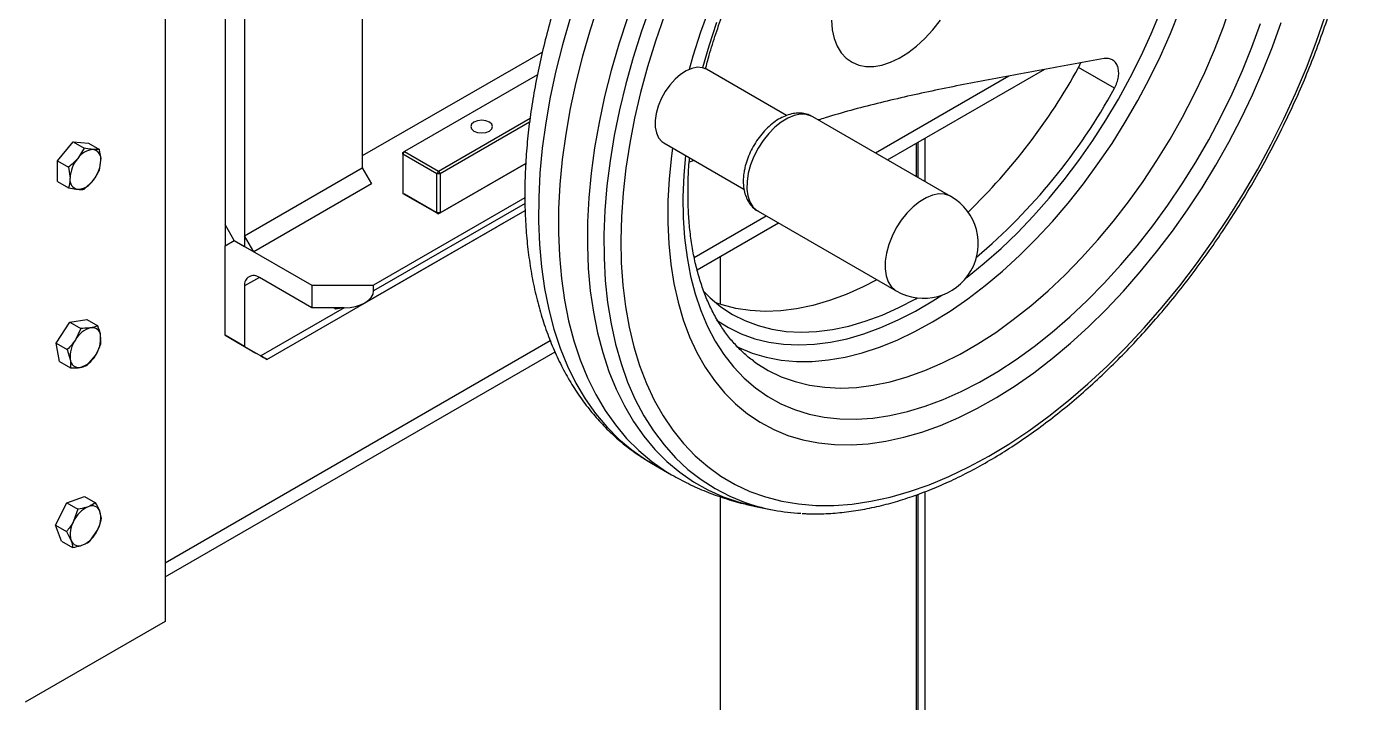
# Model space of a CAD drawing. Header units: metres. Extents: x 0 to 21025, y 0 to 14850.
# Drawn here: x 11500.9 to 11807.1, y 4099.7 to 4254.5 of the extents above; entities that cross this region are included whole.
import ezdxf

# ---------------------------------------------------------------- set-up
doc = ezdxf.new("R2010")
doc.units = ezdxf.units.M
doc.header["$LTSCALE"] = 25
doc.layers.add('SL4', color=4, linetype='Continuous')

msp = doc.modelspace()

# ---------------------------------------------------------------- linework, layer by layer
at = {"layer": 'SL4'}
for p, q in [((11532.548, 4317.441), (11532.548, 4118.205)), ((11546.29, 4286.382), (11546.29, 4209.219)), ((11550.78, 4286.239), (11550.78, 4204.177)), ((11577.721, 4277.361), (11577.721, 4222.179)), ((11618.936, 4248.706), (11577.721, 4224.914)), ((11674.862, 4234.154), (11656.505, 4244.751)), ((11697.987, 4223.98), (11733.949, 4244.74)), ((11742.108, 4246.208), (11741.681, 4245.141)), ((11749.9, 4240.396), (11741.681, 4245.141)), ((11617.785, 4243.472), (11587.373, 4225.915)), ((11695.196, 4225.591), (11725.723, 4243.213)), ((11595.151, 4221.425), (11616.136, 4233.539)), ((11616.007, 4232.648), (11595.505, 4220.813)), ((11712.468, 4215.62), (11680.825, 4233.887)), ((11706.601, 4219.007), (11706.601, 4228.953)), ((11507.967, 4223.758), (11511.503, 4228.156)), ((11511.503, 4228.156), (11514.016, 4226.706)), ((11511.503, 4228.156), (11515.038, 4227.84)), ((11514.016, 4226.706), (11512.564, 4224.325)), ((11515.038, 4227.84), (11517.551, 4226.39)), ((11587.02, 4225.303), (11587.373, 4225.915)), ((11587.02, 4225.711), (11587.373, 4225.915)), ((11587.02, 4225.303), (11587.02, 4225.711)), ((11587.373, 4225.915), (11595.151, 4221.425)), ((11646.755, 4227.863), (11665.085, 4217.282)), ((11704.534, 4227.759), (11704.534, 4220.2)), ((11704.888, 4227.963), (11704.888, 4219.996)), ((11507.967, 4223.758), (11510.48, 4222.308)), ((11507.967, 4219.044), (11507.967, 4223.758)), ((11517.551, 4221.676), (11517.867, 4223.85)), ((11594.798, 4220.813), (11587.02, 4225.303)), ((11587.02, 4225.303), (11587.02, 4216.321)), ((11615.148, 4223.17), (11595.151, 4211.627)), ((11595.505, 4211.831), (11615.148, 4223.17)), ((11653.675, 4223.869), (11652.562, 4223.493)), ((11510.48, 4222.308), (11510.796, 4219.768)), ((11550.78, 4206.626), (11577.721, 4222.179)), ((11577.721, 4222.179), (11579.842, 4218.505)), ((11595.151, 4221.425), (11594.798, 4220.813)), ((11595.505, 4220.813), (11594.798, 4220.813)), ((11594.798, 4211.831), (11594.798, 4220.813)), ((11595.151, 4221.425), (11595.505, 4220.813)), ((11595.505, 4220.813), (11595.505, 4211.831)), ((11507.967, 4219.044), (11510.48, 4217.594)), ((11514.016, 4217.277), (11516.099, 4219.294)), ((11579.842, 4218.505), (11552.902, 4202.952)), ((11614.93, 4215.289), (11580.302, 4195.298)), ((11614.962, 4214.007), (11580.302, 4193.998)), ((11587.02, 4216.321), (11594.798, 4211.831)), ((11587.373, 4216.117), (11587.02, 4216.321)), ((11595.151, 4211.627), (11587.373, 4216.117)), ((11578.331, 4191.251), (11615.002, 4212.421)), ((11595.505, 4211.831), (11594.798, 4211.831)), ((11594.798, 4211.831), (11595.151, 4211.627)), ((11595.505, 4211.831), (11595.151, 4211.627)), ((11608.758, 4208.812), (11615.002, 4212.417)), ((11653.719, 4201.646), (11670.194, 4211.157)), ((11668.326, 4212.236), (11699.969, 4193.968)), ((11548.411, 4205.544), (11546.29, 4209.219)), ((11546.311, 4209.182), (11546.311, 4204.332)), ((11548.411, 4205.544), (11546.311, 4209.182)), ((11555.881, 4178.286), (11608.124, 4208.446)), ((11654.372, 4198.801), (11672.985, 4209.546)), ((11546.29, 4204.319), (11548.411, 4205.544)), ((11546.29, 4183.824), (11546.29, 4204.319)), ((11546.311, 4204.332), (11548.411, 4205.544)), ((11548.411, 4205.544), (11550.78, 4204.177)), ((11548.411, 4205.544), (11566.16, 4195.298)), ((11552.902, 4202.952), (11550.78, 4206.626)), ((11550.78, 4206.626), (11550.78, 4204.177)), ((11550.78, 4204.177), (11552.902, 4202.952)), ((11659.633, 4201.838), (11659.633, 4190.921)), ((11554.148, 4197.047), (11550.78, 4195.103)), ((11550.78, 4195.103), (11550.78, 4181.232)), ((11566.16, 4190.113), (11554.148, 4197.048)), ((11566.16, 4195.298), (11580.302, 4195.298)), ((11566.16, 4195.298), (11566.16, 4190.113)), ((11580.302, 4193.998), (11580.302, 4195.298)), ((11573.58, 4190.113), (11554.487, 4179.091)), ((11573.574, 4190.113), (11566.16, 4190.113)), ((11571.301, 4190.113), (11571.673, 4189.899)), ((11571.668, 4190.113), (11571.673, 4189.899)), ((11571.673, 4189.899), (11572.877, 4190.113)), ((11507.667, 4182.013), (11510.794, 4186.849)), ((11510.794, 4186.849), (11514.63, 4187.451)), ((11510.794, 4186.849), (11513.307, 4185.398)), ((11514.63, 4187.451), (11517.143, 4186)), ((11513.307, 4185.398), (11512.059, 4182.798)), ((11517.852, 4181.767), (11517.813, 4183.701)), ((11550.78, 4181.232), (11546.29, 4183.824)), ((11546.29, 4183.824), (11553.361, 4179.741)), ((11507.667, 4182.013), (11510.179, 4180.562)), ((11508.376, 4177.779), (11507.667, 4182.013)), ((11510.179, 4180.562), (11510.85, 4178.263)), ((11532.548, 4131.696), (11620.736, 4182.606)), ((11532.548, 4128.474), (11621.838, 4180.02)), ((11550.78, 4181.232), (11554.487, 4179.091)), ((11554.487, 4179.091), (11553.361, 4179.741)), ((11508.376, 4177.779), (11510.888, 4176.329)), ((11514.724, 4176.931), (11516.604, 4179.167)), ((11643.934, 4154.512), (11648.497, 4151.877)), ((11510.107, 4145.412), (11514.127, 4146.914)), ((11514.127, 4146.914), (11516.64, 4145.464)), ((11659.633, 4146.845), (11659.633, 3336.704)), ((11704.534, 4147.229), (11704.534, 3310.783)), ((11704.888, 4147.355), (11704.888, 3856.967)), ((11706.601, 3857.956), (11706.601, 4148.025)), ((11507.482, 4140.286), (11510.107, 4145.412)), ((11510.107, 4145.412), (11512.619, 4143.962)), ((11512.619, 4143.962), (11511.623, 4141.216)), ((11518.036, 4141.84), (11517.654, 4143.47)), ((11667.762, 4144.607), (11671.198, 4143.907)), ((11507.482, 4140.286), (11509.995, 4138.835)), ((11508.879, 4136.662), (11507.482, 4140.286)), ((11509.995, 4138.835), (11511.009, 4136.841)), ((11515.412, 4136.714), (11517.04, 4139.095)), ((11508.879, 4136.662), (11511.391, 4135.211)), ((11532.548, 4118.205), (11500.56, 4099.739))]:
    msp.add_line(p, q, dxfattribs=at)
at = {"layer": 'SL4', "flags": 128}
for points in [[(11631.844, 4259.877), (11629.862, 4253.804), (11628.11, 4247.749), (11626.593, 4241.73), (11625.316, 4235.762), (11624.281, 4229.863), (11623.492, 4224.051), (11622.951, 4218.34), (11622.659, 4212.748), (11622.618, 4207.29), (11622.827, 4201.982), (11623.287, 4196.839), (11623.995, 4191.876), (11624.949, 4187.105), (11626.148, 4182.542), (11627.586, 4178.199), (11629.262, 4174.088), (11631.169, 4170.221), (11633.302, 4166.609), (11635.656, 4163.262), (11638.223, 4160.189), (11640.996, 4157.4), (11643.968, 4154.902), (11647.129, 4152.702), (11648.518, 4151.865)], [(11643.782, 4259.468), (11641.644, 4253.45), (11639.732, 4247.437), (11638.051, 4241.445), (11636.605, 4235.493), (11635.4, 4229.597), (11634.438, 4223.774), (11633.722, 4218.042), (11633.255, 4212.416), (11633.037, 4206.913), (11633.069, 4201.549), (11633.352, 4196.338), (11633.884, 4191.298), (11634.664, 4186.44), (11635.689, 4181.781), (11636.957, 4177.333), (11638.464, 4173.109), (11640.206, 4169.121), (11642.177, 4165.38), (11644.372, 4161.899), (11646.785, 4158.685), (11649.408, 4155.75), (11652.234, 4153.1), (11655.256, 4150.745), (11658.463, 4148.69), (11661.848, 4146.942), (11665.399, 4145.506), (11666.037, 4145.287)], [(11667.342, 4177.875), (11667.82, 4177.534), (11670.644, 4175.777), (11673.643, 4174.328), (11676.807, 4173.195), (11680.123, 4172.38), (11683.579, 4171.888), (11687.161, 4171.72), (11690.855, 4171.876), (11694.649, 4172.356), (11698.526, 4173.159), (11702.473, 4174.281), (11706.474, 4175.718), (11710.514, 4177.464), (11714.578, 4179.513), (11718.65, 4181.857), (11722.715, 4184.487), (11726.756, 4187.393), (11730.759, 4190.564), (11734.709, 4193.988), (11738.59, 4197.651), (11742.388, 4201.54), (11746.087, 4205.641), (11749.675, 4209.936), (11753.136, 4214.41), (11756.459, 4219.046), (11759.63, 4223.827), (11762.638, 4228.733), (11765.47, 4233.746), (11768.116, 4238.848), (11770.566, 4244.018), (11772.811, 4249.237), (11774.841, 4254.485), (11776.65, 4259.742)], [(11625.299, 4256.439), (11623.547, 4250.384), (11622.03, 4244.364), (11620.752, 4238.396), (11619.717, 4232.498), (11618.928, 4226.685), (11618.387, 4220.975), (11618.096, 4215.383), (11618.054, 4209.925), (11618.264, 4204.617), (11618.723, 4199.474), (11619.431, 4194.51), (11620.386, 4189.74), (11621.584, 4185.177), (11623.023, 4180.834), (11624.698, 4176.723), (11626.605, 4172.855), (11628.739, 4169.243), (11631.092, 4165.896), (11633.659, 4162.824), (11636.432, 4160.034), (11639.404, 4157.536), (11642.566, 4155.337), (11643.934, 4154.512)], [(11638.391, 4256.499), (11636.426, 4250.479), (11634.69, 4244.477), (11633.186, 4238.509), (11631.919, 4232.594), (11630.894, 4226.747), (11630.111, 4220.985), (11629.575, 4215.324), (11629.286, 4209.781), (11629.245, 4204.371), (11629.453, 4199.109), (11629.908, 4194.011), (11630.61, 4189.09), (11631.556, 4184.362), (11632.744, 4179.838), (11634.17, 4175.533), (11635.831, 4171.458), (11637.722, 4167.624), (11639.836, 4164.044), (11642.169, 4160.726), (11644.714, 4157.68), (11647.463, 4154.915), (11650.409, 4152.439), (11653.543, 4150.258), (11656.856, 4148.38), (11660.34, 4146.808), (11663.984, 4145.548), (11667.762, 4144.607)], [(11646.906, 4257.124), (11644.853, 4251.207), (11643.024, 4245.298), (11641.425, 4239.414), (11640.062, 4233.574), (11638.937, 4227.794), (11638.055, 4222.09), (11637.417, 4216.481), (11637.026, 4210.981), (11636.883, 4205.609), (11636.988, 4200.378), (11637.341, 4195.304), (11637.941, 4190.403), (11638.786, 4185.689), (11639.874, 4181.175), (11641.201, 4176.875), (11642.764, 4172.802), (11644.558, 4168.967), (11646.577, 4165.381), (11648.817, 4162.055), (11651.269, 4159), (11653.928, 4156.223), (11656.784, 4153.733), (11659.831, 4151.537), (11663.059, 4149.643), (11666.458, 4148.054), (11670.018, 4146.776), (11673.73, 4145.813), (11677.581, 4145.168), (11681.562, 4144.842), (11685.66, 4144.836), (11689.863, 4145.151), (11694.158, 4145.785), (11698.534, 4146.736), (11702.978, 4148.003), (11707.476, 4149.58), (11712.015, 4151.464), (11716.581, 4153.649), (11721.163, 4156.129), (11725.745, 4158.895), (11730.315, 4161.941), (11734.859, 4165.257), (11739.364, 4168.834), (11743.816, 4172.66), (11748.204, 4176.725), (11752.512, 4181.017), (11756.73, 4185.524), (11760.845, 4190.231), (11764.844, 4195.126), (11768.717, 4200.193), (11772.45, 4205.419), (11776.035, 4210.787), (11779.459, 4216.282), (11782.714, 4221.887), (11785.788, 4227.588), (11788.675, 4233.366), (11791.364, 4239.204), (11793.849, 4245.086), (11796.121, 4250.995), (11798.175, 4256.912)], [(11657.162, 4258.79), (11655.166, 4253.254), (11653.393, 4247.721), (11652.525, 4244.718)], [(11663.194, 4181.372), (11663.897, 4181.023), (11666.969, 4179.745), (11670.2, 4178.784), (11673.577, 4178.145), (11677.086, 4177.83), (11680.715, 4177.84), (11684.449, 4178.176), (11688.273, 4178.836), (11692.174, 4179.817), (11696.135, 4181.115), (11700.142, 4182.726), (11704.179, 4184.644), (11708.23, 4186.861), (11712.281, 4189.368), (11716.314, 4192.155), (11720.315, 4195.213), (11724.267, 4198.528), (11728.157, 4202.089), (11731.968, 4205.881), (11735.686, 4209.89), (11739.296, 4214.1), (11742.785, 4218.495), (11746.139, 4223.059), (11749.346, 4227.772), (11752.391, 4232.618), (11755.265, 4237.577), (11757.956, 4242.63), (11760.453, 4247.758), (11762.746, 4252.94), (11764.828, 4258.157)], [(11715.978, 4196.983), (11716.213, 4197.164), (11720.104, 4200.303), (11723.937, 4203.689), (11727.7, 4207.311), (11731.376, 4211.152), (11734.952, 4215.198), (11738.412, 4219.434), (11741.744, 4223.841), (11744.935, 4228.404), (11747.971, 4233.103), (11750.841, 4237.921), (11753.534, 4242.839), (11756.038, 4247.836), (11758.344, 4252.893), (11760.443, 4257.991)], [(11648.746, 4226.714), (11648.508, 4224.904), (11647.978, 4219.683), (11647.696, 4214.579), (11647.663, 4209.608), (11647.879, 4204.786), (11648.343, 4200.131), (11649.054, 4195.657), (11650.009, 4191.38), (11651.205, 4187.315), (11652.638, 4183.474), (11654.303, 4179.872), (11656.195, 4176.519), (11658.307, 4173.428), (11660.632, 4170.609), (11663.162, 4168.071), (11665.889, 4165.823), (11668.803, 4163.872), (11671.895, 4162.225), (11675.155, 4160.888), (11678.57, 4159.865), (11682.131, 4159.16), (11685.824, 4158.774), (11689.637, 4158.709), (11693.558, 4158.966), (11697.573, 4159.544), (11701.669, 4160.44), (11705.832, 4161.652), (11710.047, 4163.175), (11714.302, 4165.004), (11718.58, 4167.134), (11722.868, 4169.557), (11727.152, 4172.264), (11731.417, 4175.247), (11735.649, 4178.496), (11739.832, 4182), (11743.955, 4185.747), (11748.001, 4189.723), (11751.958, 4193.917), (11755.813, 4198.314), (11759.551, 4202.898), (11763.162, 4207.655), (11766.632, 4212.568), (11769.951, 4217.621), (11773.106, 4222.797), (11776.087, 4228.078), (11778.884, 4233.447), (11781.487, 4238.885), (11783.889, 4244.375), (11786.08, 4249.897), (11788.054, 4255.433)], [(11651.703, 4225.007), (11651.318, 4220.464), (11651.128, 4215.53), (11651.189, 4210.737), (11651.501, 4206.102), (11652.062, 4201.641), (11652.871, 4197.371), (11653.924, 4193.306), (11655.219, 4189.462), (11656.75, 4185.853), (11658.511, 4182.49), (11660.497, 4179.387), (11662.7, 4176.555), (11665.113, 4174.004), (11667.726, 4171.743), (11670.53, 4169.78), (11673.515, 4168.122), (11676.671, 4166.776), (11679.985, 4165.746), (11683.447, 4165.036), (11687.043, 4164.648), (11690.761, 4164.583), (11694.586, 4164.843), (11698.507, 4165.426), (11702.507, 4166.33), (11706.573, 4167.552), (11710.69, 4169.087), (11714.844, 4170.93), (11719.019, 4173.074), (11723.201, 4175.511), (11727.373, 4178.233), (11731.522, 4181.23), (11735.632, 4184.491), (11739.689, 4188.004), (11743.677, 4191.757), (11747.583, 4195.736), (11751.392, 4199.927), (11755.091, 4204.314), (11758.666, 4208.882), (11762.104, 4213.615), (11765.394, 4218.495), (11768.522, 4223.505), (11771.479, 4228.626), (11774.253, 4233.84), (11776.834, 4239.129), (11779.213, 4244.473), (11781.381, 4249.854), (11783.331, 4255.251)], [(11658.812, 4255.464), (11657.015, 4250.066), (11655.564, 4245.116)], [(11685.11, 4256), (11685.313, 4253.822), (11685.764, 4251.835), (11686.456, 4250.069), (11687.377, 4248.553), (11688.512, 4247.311), (11689.845, 4246.362), (11691.354, 4245.721), (11693.015, 4245.398), (11694.803, 4245.398), (11696.688, 4245.721), (11698.641, 4246.363), (11700.631, 4247.313), (11702.628, 4248.556), (11704.599, 4250.072), (11706.513, 4251.838), (11708.34, 4253.826), (11710.052, 4256.004)], [(11656.505, 4244.751), (11655.569, 4245.115), (11654.427, 4245.199), (11653.184, 4244.961), (11651.885, 4244.41), (11650.576, 4243.567), (11649.306, 4242.461), (11648.12, 4241.133), (11647.06, 4239.63), (11646.166, 4238.008), (11645.469, 4236.323), (11644.995, 4234.639)], [(11606.818, 4230.61), (11607.36, 4231.078), (11607.551, 4231.63), (11607.36, 4232.182), (11606.818, 4232.651), (11606.007, 4232.964), (11605.051, 4233.073), (11604.094, 4232.964), (11603.283, 4232.651), (11602.741, 4232.182), (11602.551, 4231.63), (11602.741, 4231.078), (11603.283, 4230.61), (11604.094, 4230.297), (11605.051, 4230.187), (11606.007, 4230.297), (11606.818, 4230.61)], [(11644.995, 4234.639), (11644.76, 4233.014), (11644.774, 4231.509), (11645.036, 4230.177), (11645.536, 4229.066), (11646.256, 4228.218), (11646.755, 4227.863)], [(11680.825, 4233.887), (11680.548, 4234.033), (11679.361, 4234.405), (11678.037, 4234.451), (11676.612, 4234.169), (11675.129, 4233.568), (11673.631, 4232.664), (11672.159, 4231.484), (11670.757, 4230.062), (11669.465, 4228.438), (11668.319, 4226.66), (11667.354, 4224.778), (11666.597, 4222.847), (11666.069, 4220.922)], [(11666.069, 4220.922), (11665.786, 4219.058), (11665.755, 4217.31), (11665.979, 4215.727), (11666.449, 4214.355), (11667.154, 4213.234), (11668.072, 4212.395), (11668.326, 4212.236)], [(11712.468, 4215.62), (11712.191, 4215.766), (11711.004, 4216.138), (11709.68, 4216.184), (11708.255, 4215.902), (11706.772, 4215.301), (11705.274, 4214.397), (11703.802, 4213.217), (11702.4, 4211.795), (11701.108, 4210.171), (11699.962, 4208.393), (11698.997, 4206.511), (11698.24, 4204.58), (11697.712, 4202.655)], [(11697.712, 4202.655), (11697.429, 4200.791), (11697.398, 4199.043), (11697.622, 4197.46), (11698.092, 4196.088), (11698.797, 4194.966), (11699.715, 4194.128), (11699.969, 4193.968)], [(11695.531, 4196.53), (11692.357, 4194.907), (11688.483, 4193.187), (11684.645, 4191.773), (11680.86, 4190.672), (11677.142, 4189.886), (11673.507, 4189.421), (11669.971, 4189.276), (11666.546, 4189.454), (11663.248, 4189.954), (11660.089, 4190.772), (11658.617, 4191.282)], [(11655.824, 4193.892), (11657.322, 4192.41), (11659.798, 4190.36), (11662.462, 4188.609), (11665.302, 4187.163), (11668.308, 4186.028), (11671.466, 4185.209), (11674.764, 4184.71), (11678.189, 4184.532), (11681.726, 4184.676), (11685.361, 4185.142), (11689.078, 4185.927), (11692.864, 4187.029), (11696.701, 4188.443), (11700.576, 4190.162), (11704.47, 4192.181), (11704.814, 4192.373)], [(11658.826, 4187.309), (11661.558, 4185.578), (11664.47, 4184.15), (11667.546, 4183.034), (11670.773, 4182.234), (11674.138, 4181.752), (11677.628, 4181.592), (11681.23, 4181.753), (11684.929, 4182.236), (11688.71, 4183.037), (11692.56, 4184.155), (11696.461, 4185.584), (11700.4, 4187.319), (11704.36, 4189.353), (11708.326, 4191.678), (11710.417, 4193.02)]]:
    msp.add_lwpolyline(points, dxfattribs=at)
at = {"layer": 'SL4'}
for centre, radius, start, end in [((11618.737, 4312.857), 140.36, 314.09131, 331.15461), ((11630.959, 4305.244), 135.47, 310.16393, 331.40041), ((11516.372, 4221.81), 4.564, 93.42954, 146.56509), ((11515.697, 4224.204), 2.199, 350.74812, 79.45322), ((11518.462, 4219.415), 7.674, 140.22793, 177.36071), ((11510.201, 4224.204), 7.674, 320.22793, 357.36071), ((11512.966, 4219.415), 2.199, 170.74812, 259.45322), ((11512.291, 4221.809), 4.564, 273.42954, 326.56509), ((11706.219, 4204.794), 12.5, 240.00269, 60.00269), ((11552.833, 4195.436), 2.08, 50.79671, 189.21404), ((11517.633, 4178.883), 6.812, 144.91928, 185.21768), ((11517.043, 4180.004), 5.714, 105.24464, 150.72817), ((11515.87, 4183.599), 1.946, 3.00825, 99.74866), ((11511.029, 4183.082), 6.812, 324.91928, 5.21768), ((11512.793, 4178.365), 1.946, 183.00825, 279.74866), ((11511.62, 4181.961), 5.714, 285.24464, 330.72817), ((11517.8, 4138.346), 6.811, 114.77968, 155.0819), ((11515.828, 4142.797), 1.946, 20.23879, 116.98328), ((11512.127, 4142.014), 5.715, 329.27327, 14.75089), ((11680.522, 4189.256), 46.294, 251.76649, 267.04116), ((11516.536, 4138.296), 5.715, 149.27327, 194.75089), ((11512.835, 4137.514), 1.946, 200.23879, 296.98328), ((11510.863, 4141.964), 6.811, 294.77968, 335.0819)]:
    msp.add_arc(centre, radius, start, end, dxfattribs=at)
for centre, major_axis, ratio, start_param, end_param in [((11573.574, 4193.998), (6.728, 0), 0.5773815, 4.712389, 6.2831853), ((11551.123, 4181.033), (4.757, -2.747), 0.0000704, 5.4978278, 7.0686241)]:
    msp.add_ellipse(centre, major_axis=major_axis, ratio=ratio, start_param=start_param, end_param=end_param, dxfattribs=at)
for points, knots in [([(11725.778, 4375.635), (11724.949, 4375.418), (11722.595, 4374.801), (11718.697, 4373.556), (11714.083, 4371.814), (11709.456, 4369.782), (11704.826, 4367.473), (11700.208, 4364.892), (11695.613, 4362.048), (11691.054, 4358.952), (11686.542, 4355.612), (11682.088, 4352.04), (11677.701, 4348.245), (11673.392, 4344.237), (11669.17, 4340.028), (11665.045, 4335.629), (11661.026, 4331.05), (11657.122, 4326.304), (11653.341, 4321.402), (11649.693, 4316.357), (11646.186, 4311.18), (11642.828, 4305.885), (11639.626, 4300.484), (11636.589, 4294.991), (11633.724, 4289.417), (11631.038, 4283.778), (11628.538, 4278.086), (11626.229, 4272.354), (11624.119, 4266.597), (11622.213, 4260.826), (11620.515, 4255.057), (11619.032, 4249.302), (11617.768, 4243.575), (11616.727, 4237.889), (11615.914, 4232.257), (11615.332, 4226.692), (11614.985, 4221.207), (11614.876, 4215.817), (11615.009, 4210.534), (11615.384, 4205.373), (11616.005, 4200.348), (11616.872, 4195.475), (11617.984, 4190.77), (11619.34, 4186.247), (11620.936, 4181.923), (11622.767, 4177.813), (11624.826, 4173.931), (11627.104, 4170.289), (11629.591, 4166.9), (11632.277, 4163.771), (11635.149, 4160.908), (11638.203, 4158.325), (11641.146, 4156.173), (11643.142, 4155.008), (11644, 4154.507)], [0, 0, 0, 0, 0.0106156, 0.0301423, 0.0497183, 0.0693581, 0.0890395, 0.1087441, 0.1284568, 0.1481643, 0.1678599, 0.1875393, 0.2072001, 0.2268415, 0.2464636, 0.2660674, 0.2856544, 0.3052266, 0.3247862, 0.3443355, 0.363877, 0.3834132, 0.4029468, 0.4224804, 0.4420162, 0.4615563, 0.4811036, 0.5006607, 0.5202301, 0.5398146, 0.5594165, 0.5790382, 0.5986817, 0.6183487, 0.6380402, 0.6577565, 0.6774966, 0.697258, 0.717036, 0.736823, 0.7566042, 0.7763635, 0.7960806, 0.8157313, 0.8352886, 0.8547245, 0.8740131, 0.8931338, 0.9120743, 0.9308332, 0.9494208, 0.9678588, 0.9861787, 1, 1, 1, 1]), ([(11678.428, 4143.013), (11678.744, 4142.988), (11680.369, 4142.856), (11683.401, 4142.907), (11687.518, 4143.178), (11691.726, 4143.766), (11696.005, 4144.638), (11700.344, 4145.8), (11704.731, 4147.249), (11709.154, 4148.979), (11713.602, 4150.985), (11718.062, 4153.263), (11722.521, 4155.804), (11726.97, 4158.603), (11731.396, 4161.651), (11735.788, 4164.939), (11740.136, 4168.459), (11744.428, 4172.201), (11748.654, 4176.156), (11752.803, 4180.314), (11756.865, 4184.663), (11760.831, 4189.191), (11764.689, 4193.889), (11768.431, 4198.743), (11772.048, 4203.741), (11775.529, 4208.871), (11778.867, 4214.119), (11782.053, 4219.471), (11785.079, 4224.916), (11787.937, 4230.438), (11790.62, 4236.023), (11793.121, 4241.658), (11795.434, 4247.329), (11797.552, 4253.02), (11799.471, 4258.718), (11801.184, 4264.409), (11802.688, 4270.077), (11803.978, 4275.71), (11805.051, 4281.292), (11805.903, 4286.811), (11806.532, 4292.251), (11806.936, 4297.599), (11807.112, 4302.842), (11807.059, 4307.967), (11806.778, 4312.96), (11806.267, 4317.808), (11805.527, 4322.498), (11804.56, 4327.017), (11803.367, 4331.353), (11801.95, 4335.492), (11800.319, 4339.429), (11798.451, 4343.124), (11797.041, 4345.631), (11796.195, 4346.835), (11796.108, 4346.959)], [0, 0, 0, 0, 0.00473377, 0.02433521, 0.04400249, 0.06373028, 0.08351034, 0.10333299, 0.12318836, 0.14306728, 0.16296179, 0.18286536, 0.20277287, 0.22267961, 0.24258304, 0.26248159, 0.28237433, 0.30226084, 0.32214106, 0.34201517, 0.36188358, 0.38174681, 0.40160548, 0.42146028, 0.44131192, 0.46116115, 0.48100875, 0.50085548, 0.52070214, 0.54054936, 0.56039781, 0.58024829, 0.60010159, 0.6199585, 0.63981979, 0.65968621, 0.67955847, 0.69943724, 0.71932307, 0.73921639, 0.75911744, 0.77902616, 0.79894214, 0.81886441, 0.83879136, 0.8587202, 0.87864613, 0.89856376, 0.91846617, 0.93834491, 0.95819022, 0.97799155, 0.99773855, 1, 1, 1, 1]), ([(11656.263, 4244.765), (11656.545, 4245.834), (11657.257, 4248.53), (11658.631, 4252.894), (11660.35, 4257.831), (11662.271, 4262.768), (11664.377, 4267.687), (11666.665, 4272.569), (11669.124, 4277.399), (11671.748, 4282.158), (11674.528, 4286.83), (11677.452, 4291.398), (11680.512, 4295.848), (11683.695, 4300.162), (11686.991, 4304.327), (11690.388, 4308.327), (11693.872, 4312.149), (11697.432, 4315.781), (11701.053, 4319.21), (11704.723, 4322.425), (11708.427, 4325.415), (11712.152, 4328.171), (11715.882, 4330.684), (11719.604, 4332.949), (11723.304, 4334.958), (11726.968, 4336.707), (11730.582, 4338.193), (11734.133, 4339.413), (11737.609, 4340.367), (11740.999, 4341.055), (11744.294, 4341.478), (11747.486, 4341.638), (11750.571, 4341.535), (11753.547, 4341.172), (11756.401, 4340.531), (11758.659, 4339.834), (11759.907, 4339.253), (11760.299, 4339.071)], [0, 0, 0, 0, 0.0191841, 0.0484084, 0.0776556, 0.1069228, 0.1362065, 0.1655033, 0.1948097, 0.2241221, 0.2534367, 0.2827496, 0.3120562, 0.3413528, 0.3706359, 0.3999017, 0.4291467, 0.4583674, 0.4875607, 0.5167236, 0.5458539, 0.5749501, 0.6040121, 0.6330416, 0.6620428, 0.6910235, 0.7199961, 0.7489727, 0.7779772, 0.8070428, 0.8362142, 0.8655485, 0.8951151, 0.924992, 0.9552554, 0.9859591, 1, 1, 1, 1]), ([(11747.535, 4247.184), (11743.106, 4246.392), (11734.249, 4244.809), (11721.058, 4242.371), (11708.02, 4239.821), (11695.463, 4236.962), (11686.952, 4234.655), (11682.647, 4233.305), (11682.119, 4233.14)], [0, 0, 0, 0, 0.19430065, 0.38859558, 0.58302495, 0.77788397, 0.97277019, 1, 1, 1, 1]), ([(11749.9, 4240.396), (11750.111, 4240.824), (11750.533, 4241.679), (11750.854, 4243.018), (11750.914, 4244.286), (11750.69, 4245.411), (11750.203, 4246.318), (11749.481, 4246.943), (11748.579, 4247.276), (11747.882, 4247.215), (11747.535, 4247.184)], [0, 0, 0, 0, 0.12503878, 0.25008331, 0.37512994, 0.50017931, 0.62520482, 0.7502092, 0.87537737, 1, 1, 1, 1]), ([(11680.724, 4233.912), (11680.408, 4234.078), (11679.69, 4234.459), (11678.429, 4234.711), (11677.027, 4234.731), (11675.58, 4234.464), (11674.102, 4233.919), (11672.617, 4233.093), (11671.166, 4232.002), (11669.794, 4230.68), (11668.541, 4229.172), (11667.436, 4227.517), (11666.502, 4225.755), (11665.775, 4223.958), (11665.408, 4222.687), (11665.266, 4222.036), (11665.251, 4221.968)], [0, 0, 0, 0, 0.0549087, 0.1250715, 0.1957914, 0.268916, 0.345457, 0.425139, 0.5066127, 0.5883452, 0.6697669, 0.7509139, 0.8320252, 0.9133758, 0.9909095, 1, 1, 1, 1]), ([(11516.099, 4226.366), (11515.957, 4226.38), (11515.344, 4226.442), (11514.593, 4226.591), (11514.016, 4226.706)], [0, 0, 0, 0, 0.2318493, 1, 1, 1, 1]), ([(11517.551, 4226.39), (11517.469, 4226.378), (11517.08, 4226.322), (11516.532, 4226.346), (11516.099, 4226.366)], [0, 0, 0, 0, 0.2110008, 1, 1, 1, 1]), ([(11517.867, 4223.85), (11517.867, 4223.906), (11517.862, 4224.705), (11517.701, 4225.578), (11517.551, 4226.39)], [0, 0, 0, 0, 0.07020058, 1, 1, 1, 1]), ([(11512.564, 4224.325), (11512.521, 4224.273), (11511.92, 4223.533), (11511.174, 4222.898), (11510.48, 4222.308)], [0, 0, 0, 0, 0.0702006, 1, 1, 1, 1]), ([(11667.339, 4177.884), (11667.308, 4177.905), (11666.463, 4178.455), (11664.956, 4179.782), (11662.838, 4181.884), (11660.918, 4184.266), (11659.181, 4186.876), (11657.632, 4189.713), (11656.274, 4192.768), (11655.107, 4196.032), (11654.134, 4199.498), (11653.358, 4203.158), (11652.783, 4207.002), (11652.414, 4211.019), (11652.247, 4215.195), (11652.311, 4219.529), (11652.447, 4222.63), (11652.623, 4224.31), (11652.64, 4224.467)], [0, 0, 0, 0, 0.0029117, 0.0778689, 0.1521967, 0.2255539, 0.2978493, 0.3691717, 0.4396948, 0.5096102, 0.5790925, 0.648286, 0.7173033, 0.7862287, 0.8551228, 0.9240183, 0.9929443, 1, 1, 1, 1]), ([(11510.796, 4219.768), (11510.796, 4219.713), (11510.791, 4218.919), (11510.63, 4218.232), (11510.48, 4217.594)], [0, 0, 0, 0, 0.0702006, 1, 1, 1, 1]), ([(11516.099, 4219.294), (11516.141, 4219.346), (11516.733, 4220.092), (11517.157, 4220.912), (11517.551, 4221.676)], [0, 0, 0, 0, 0.0702006, 1, 1, 1, 1]), ([(11665.251, 4221.968), (11665.187, 4221.635), (11665.001, 4220.678), (11664.888, 4219.119), (11665.009, 4217.41), (11665.386, 4215.881), (11665.973, 4214.562), (11666.805, 4213.422), (11667.6, 4212.644), (11668.172, 4212.356), (11668.31, 4212.287)], [0, 0, 0, 0, 0.084122, 0.2417243, 0.4014768, 0.5447157, 0.6817633, 0.8131683, 0.9549221, 1, 1, 1, 1]), ([(11510.48, 4217.594), (11511.057, 4217.479), (11511.808, 4217.33), (11512.421, 4217.268), (11512.564, 4217.253)], [0, 0, 0, 0, 0.7681507, 1, 1, 1, 1]), ([(11512.564, 4217.253), (11512.996, 4217.234), (11513.544, 4217.209), (11513.933, 4217.266), (11514.016, 4217.277)], [0, 0, 0, 0, 0.78899924, 1, 1, 1, 1]), ([(11608.124, 4208.446), (11608.24, 4208.5), (11608.471, 4208.607), (11608.662, 4208.744), (11608.758, 4208.812)], [0, 0, 0, 0, 0.5026014, 1, 1, 1, 1]), ([(11517.143, 4186), (11517.05, 4185.957), (11516.612, 4185.751), (11516.013, 4185.62), (11515.541, 4185.517)], [0, 0, 0, 0, 0.2110008, 1, 1, 1, 1]), ([(11517.813, 4183.701), (11517.804, 4183.752), (11517.68, 4184.469), (11517.402, 4185.263), (11517.143, 4186)], [0, 0, 0, 0, 0.0702006, 1, 1, 1, 1]), ([(11512.059, 4182.798), (11512.021, 4182.741), (11511.489, 4181.927), (11510.81, 4181.22), (11510.179, 4180.562)], [0, 0, 0, 0, 0.07020058, 1, 1, 1, 1]), ([(11515.541, 4185.517), (11515.387, 4185.495), (11514.723, 4185.402), (11513.922, 4185.4), (11513.307, 4185.398)], [0, 0, 0, 0, 0.2318493, 1, 1, 1, 1]), ([(11516.604, 4179.167), (11516.641, 4179.224), (11517.164, 4180.043), (11517.521, 4180.936), (11517.852, 4181.767)], [0, 0, 0, 0, 0.0702006, 1, 1, 1, 1]), ([(11510.85, 4178.263), (11510.858, 4178.213), (11510.973, 4177.501), (11510.929, 4176.894), (11510.888, 4176.329)], [0, 0, 0, 0, 0.0702006, 1, 1, 1, 1]), ([(11513.122, 4176.448), (11513.595, 4176.551), (11514.194, 4176.682), (11514.632, 4176.888), (11514.724, 4176.931)], [0, 0, 0, 0, 0.7889992, 1, 1, 1, 1]), ([(11510.888, 4176.329), (11511.503, 4176.331), (11512.304, 4176.333), (11512.968, 4176.426), (11513.122, 4176.448)], [0, 0, 0, 0, 0.7681507, 1, 1, 1, 1]), ([(11648.53, 4151.863), (11649.799, 4151.163), (11652.369, 4149.745), (11656.419, 4147.961), (11660.613, 4146.441), (11664.438, 4145.313), (11666.888, 4144.818), (11667.877, 4144.618)], [0, 0, 0, 0, 0.2094925, 0.4241666, 0.6389233, 0.8543111, 1, 1, 1, 1]), ([(11514.945, 4144.53), (11514.784, 4144.473), (11514.089, 4144.228), (11513.258, 4144.077), (11512.619, 4143.962)], [0, 0, 0, 0, 0.2318493, 1, 1, 1, 1]), ([(11516.64, 4145.464), (11516.541, 4145.39), (11516.073, 4145.037), (11515.442, 4144.754), (11514.945, 4144.53)], [0, 0, 0, 0, 0.2110008, 1, 1, 1, 1]), ([(11517.654, 4143.47), (11517.637, 4143.513), (11517.397, 4144.127), (11517.004, 4144.82), (11516.64, 4145.464)], [0, 0, 0, 0, 0.0702006, 1, 1, 1, 1]), ([(11511.623, 4141.216), (11511.592, 4141.156), (11511.144, 4140.293), (11510.549, 4139.537), (11509.995, 4138.835)], [0, 0, 0, 0, 0.0702006, 1, 1, 1, 1]), ([(11517.04, 4139.095), (11517.071, 4139.155), (11517.509, 4140.024), (11517.782, 4140.965), (11518.036, 4141.84)], [0, 0, 0, 0, 0.0702006, 1, 1, 1, 1]), ([(11511.009, 4136.841), (11511.025, 4136.798), (11511.257, 4136.189), (11511.326, 4135.682), (11511.391, 4135.211)], [0, 0, 0, 0, 0.0702006, 1, 1, 1, 1]), ([(11511.391, 4135.211), (11512.03, 4135.327), (11512.861, 4135.478), (11513.556, 4135.723), (11513.717, 4135.78)], [0, 0, 0, 0, 0.7681507, 1, 1, 1, 1]), ([(11513.717, 4135.78), (11514.215, 4136.004), (11514.845, 4136.287), (11515.313, 4136.639), (11515.412, 4136.714)], [0, 0, 0, 0, 0.7889992, 1, 1, 1, 1])]:
    msp.add_open_spline(points, degree=3, knots=knots, dxfattribs=at)

doc.saveas('drawing.dxf')
